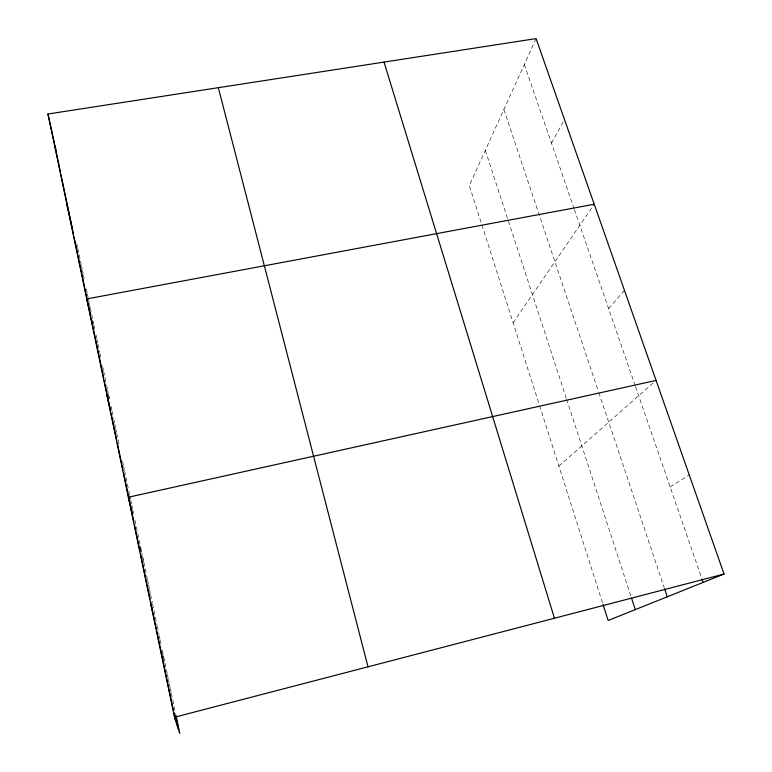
<?xml version="1.0" encoding="UTF-8"?>
<svg xmlns="http://www.w3.org/2000/svg" width="772" height="772" viewBox="0 0 772 772"><rect width="100%" height="100%" fill="white"/><g stroke="black" fill="none" stroke-linecap="round" stroke-linejoin="round"><path stroke-width="0.58" stroke-dasharray="3.86 2.9" d="M536.086 38.6L469.318 185.531L539.223 404.547M551.469 143.138L564.496 119.544M513.139 322.812L594.228 204.242M608.597 308.626L624.442 290.291M558.88 466.114L656.075 380.413M670.154 486.91L689.232 474.877M524.313 64.491L574.001 208.411M574.387 209.54L635.163 385.566M635.549 386.695L701.555 577.861M503.865 109.499L598.416 391.462M598.802 392.591L664.209 587.637M485.308 150.347L507.667 218.814M508.41 221.091L566.272 398.255M566.638 399.394L630.811 595.878M539.589 405.696L603.057 604.524M140.311 547.58L141.43 552.269M142.82 558.137L143.93 562.827M108.524 395.167L109.286 398.574M76.737 243.827L77.499 247.291M77.75 248.439L80.269 260.019M80.51 261.187L81.253 264.69M81.494 265.858L82.228 269.36M82.479 270.528L83.212 274.031M83.463 275.199L84.196 278.702M86.406 289.21L87.139 292.713M87.39 293.881L88.124 297.384M88.365 298.552L89.108 302.055M89.349 303.222L90.083 306.725M90.334 307.893L92.785 319.569M93.036 320.737L93.769 324.24M94.01 325.408L94.753 328.911M95.989 334.787L96.732 338.319M96.973 339.497L97.716 343.029M97.967 344.206L99.694 352.437M99.945 353.615L100.688 357.147M102.666 366.555L103.409 370.087M103.651 371.264L106.372 384.205M106.623 385.382L107.366 388.905M107.617 390.082L108.35 393.614M108.601 394.791L109.344 398.323M111.071 406.545L111.815 410.057M112.056 411.225L113.532 418.241M113.783 419.408L114.517 422.921M114.758 424.089L115.501 427.601M115.742 428.769L116.485 432.272M116.726 433.449L119.187 445.135M122.632 461.511L123.366 465.014M123.616 466.192L124.35 469.694M124.601 470.862L128.548 489.641M128.789 490.818L129.532 494.36M129.783 495.547L130.526 499.088M130.777 500.266L131.52 503.807M131.771 504.984L132.514 508.526M132.765 509.713L133.508 513.255M134.994 520.328L140.205 545.119M140.456 546.306L142.193 554.566M142.444 555.743L146.4 574.59M146.651 575.767L147.394 579.299M147.645 580.476L148.388 584.008M148.629 585.186L149.372 588.718M149.623 589.895L150.366 593.417M150.608 594.594L152.345 602.836M152.586 604.013L157.044 625.195M157.285 626.372L159.022 634.603M159.273 635.781L160.007 639.312M160.258 640.49L161.001 644.022M162.236 649.899L167.186 673.425M167.427 674.593L168.171 678.125M168.421 679.302L169.165 682.834M169.406 684.002L170.149 687.534M170.4 688.711L171.143 692.243M171.384 693.41L175.833 714.582M140.803 549.925L141.295 552.269M162.496 653.131L163.239 656.663M163.481 657.841L164.224 661.372"/><path stroke-width="1.16" d="M176.084 715.76L179.789 733.4L174.52 717.236L47.961 114.005L536.086 38.6L724.039 574.03L608.153 620.485L603.057 604.524M174.52 717.236L724.039 574.03M656.075 380.413L128.364 497.236L132.273 513.698M594.228 204.242L86.754 298.909L90.585 315.844L74.102 237.129M701.941 579L703.118 582.416M664.596 588.775L667.278 596.785M631.554 598.165L635.288 609.6M384.031 62.088L554.441 618.227M218.331 87.69L368.003 666.815M150.829 604.312L152.499 610.903M107.028 395.563L110.657 411.322L104.22 380.644M92.157 322.812L91.096 318.103L103.728 378.28M66.874 204.165L71.883 226.563M47.961 114.005L53.557 139.278M54.339 142.81L53.818 140.456L54.301 142.81M54.87 145.165L55.912 149.864M175.611 715.548L178.583 729.675M175.398 716.995L177.135 725.246M54.802 145.175L60.496 172.301M60.988 174.665L73.601 234.775M111.158 413.686L116.842 440.793M117.344 443.157L123.028 470.273M123.53 472.628L129.957 503.276M130.458 505.641L133.894 522.026M134.386 524.362L140.022 551.237M140.514 553.582L150.077 599.149M150.569 601.484L152.538 610.835M152.779 612.003L156.233 628.476M156.726 630.821L162.41 657.879M162.902 660.224L173.266 709.622M173.758 711.977L175.485 720.208"/></g></svg>
